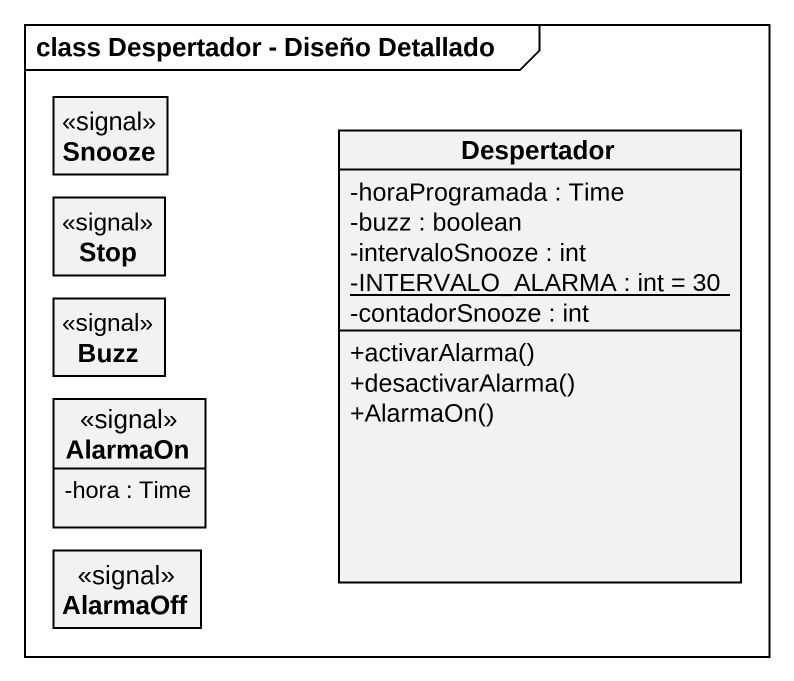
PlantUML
@startuml
mainframe class Despertador - Diseño Detallado
hide circle
hide empty members
skinparam classAttributeIconSize 0
class Snooze <<signal>>
class Despertador {
  -horaProgramada : Time
  -buzz : boolean
  -intervaloSnooze : int
  {static} -INTERVALO_ALARMA : int = 30
  -contadorSnooze : int
  +activarAlarma()
  +desactivarAlarma()
  +AlarmaOn()
}
class "Stop" as Stop_ <<signal>>
class Buzz <<signal>>
class AlarmaOn <<signal>> {
  -hora : Time
}
class AlarmaOff <<signal>>
@enduml
